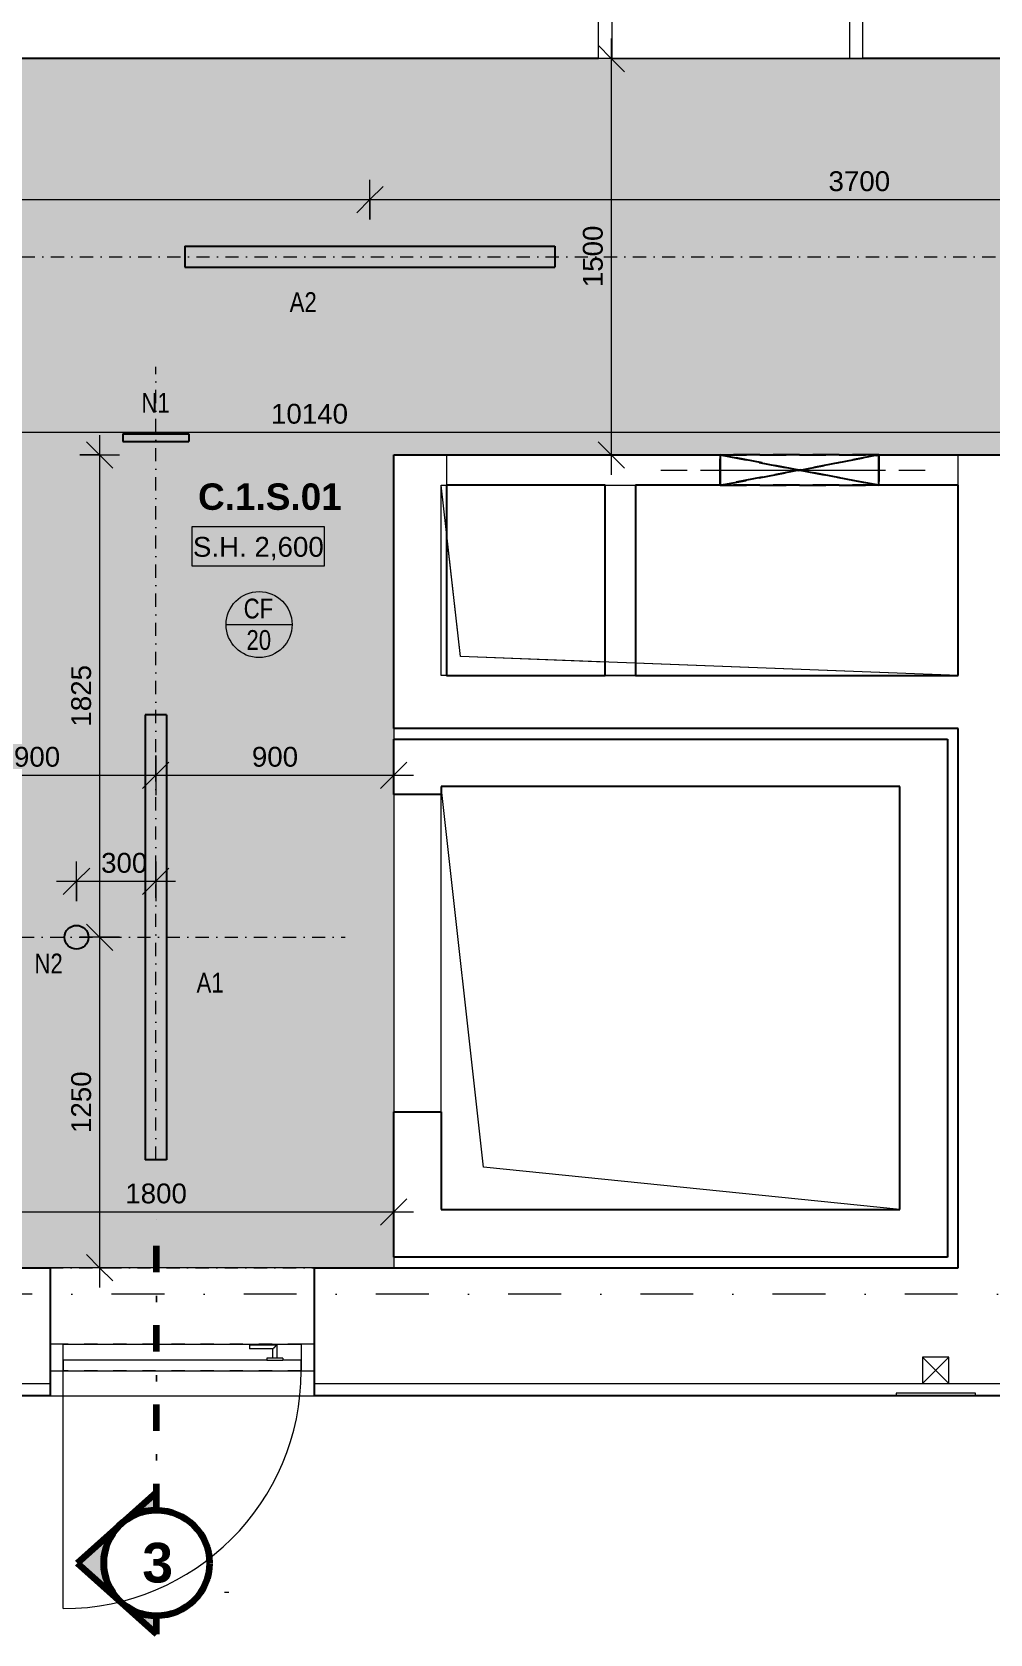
# Model space of a CAD drawing. Header units: millimetres. Extents: x -48113 to -1543, y -7799 to 11925.
# Drawn here: x -36203 to -32580, y -6688 to -627 of the extents above; entities that cross this region are included whole.
import ezdxf

# ---------------------------------------------------------------- set-up
doc = ezdxf.new("R2010")
doc.units = ezdxf.units.MM
for name, pattern in [('ABMV_DashDot_2_2mm-S0_6mm', [110, 50, -30, 0, -30]), ('HA_Dash_3mm-S1mm', [150, 100, -50]), ('HA_DashDot_10mm-S3mm', [500, 200, -150, 0, -150]), ('HA_DashDot_2_2mm-S0_6mm', [110, 50, -30, 0, -30]), ('HA_DashDot_6mm-S2mm', [300, 100, -100, 0, -100])]:
    doc.linetypes.add(name, pattern=pattern)
for name, color, linetype, lineweight in [('-UNDERLAY_A-DETL-GENF-OTLN', 9, 'Continuous', 9), ('-UNDERLAY_A-GENM-____-HDLN', 9, 'HA_Dash_3mm-S1mm', 9), ('-UNDERLAY_A-GENM-____-OTLN', 9, 'Continuous', 9), ('A-____-____-DIMS', 9, 'Continuous', 5), ('A-____-____-DIMS-50', 9, 'Continuous', 5), ('A-AREA-____-IDEN', 9, 'Continuous', 9), ('A-CLNG-____-IDEN', 9, 'Continuous', 9), ('A-CLNG-____-OTLN', 9, 'Continuous', 9), ('A-CLNG-____-PATT', 9, 'Continuous', 9), ('A-DETL-____-OTLN', 9, 'Continuous', 25), ('A-DETL-GENF-OTLN', 9, 'Continuous', 9), ('A-DOOR-____-MCUT', 9, 'HA_DashDot_2_2mm-S0_6mm', 9), ('A-DOOR-____-OTLN', 9, 'Continuous', 9), ('A-DOOR-FRAM-MCUT', 9, 'Continuous', 9), ('A-DOOR-FRAM-OTLN', 9, 'Continuous', 9), ('A-GENM-____-HDLN', 9, 'HA_Dash_3mm-S1mm', 9), ('A-GENM-____-MCUT', 9, 'HA_Dash_3mm-S1mm', 25), ('A-GENM-____-OTLN', 9, 'Continuous', 9), ('A-WALL-____-MCUT', 9, 'Continuous', 25), ('A-WALL-____-OTLN', 9, 'Continuous', 9), ('E-LITE-EQPM-IDEN', 9, 'Continuous', 9), ('E-LITE-EQPM-OTLN', 9, 'Continuous', 9), ('G-____-____-DIMS', 9, 'Continuous', 5), ('G-____-____-SYMB', 9, 'Continuous', 5), ('I-WALL-____-MCUT', 9, 'Continuous', 25), ('I-WALL-____-OTLN', 9, 'Continuous', 9), ('M-HVAC-DUCT-OTLN', 9, 'Continuous', 9), ('S-GRID-____-OTLN', 9, 'Continuous', 5)]:
    doc.layers.add(name, color=color, linetype=linetype, lineweight=lineweight)
doc.styles.add('Arial_1', font='arial.ttf', dxfattribs={"height": 75})
doc.styles.add('Arial_2', font='arial.ttf', dxfattribs={"width": 0.8, "height": 75})
doc.styles.add('Arial_3', font='arial.ttf', dxfattribs={"height": 50})
doc.styles.add('Arial_B', font='arialbd.ttf', dxfattribs={"height": 100})
doc.styles.add('Arial_B_1', font='arialbd.ttf', dxfattribs={"height": 150})
doc.dimstyles.new('Inner_Dimensions', dxfattribs={"dimscale": 304.8, "dimtxt": 76.519455, "dimasz": 0.328084, "dimexe": 0.246063, "dimexo": 0.0625, "dimgap": 0.032808, "dimtad": 1, "dimdec": 0, "dimzin": 0, "dimdsep": 46, "dimtxsty": 'Arial_1', "dimblk1": 'OBLIQUE', "dimblk2": 'OBLIQUE', "dimsah": 1, "dimcen": 0.09, "dimdle": 0.246063, "dimazin": 0, "dimtfac": 1, "dimtdec": 4, "dimtix": 1, "dimtmove": 0, "dimatfit": 3, "dimfxl": 0.246063, "dimfxlon": 1, "dimtvp": 1, "dimtolj": 1, "dimtzin": 0, "dimlwd": 9, "dimlwe": 9, "dimarcsym": 2})
doc.dimstyles.new('Inner_Dimensions_1', dxfattribs={"dimscale": 304.8, "dimtxt": 76.519455, "dimasz": 0.328084, "dimexe": 0.246063, "dimexo": 0.0625, "dimgap": 0.032808, "dimtad": 1, "dimdec": 0, "dimzin": 0, "dimdsep": 46, "dimtxsty": 'Arial_1', "dimblk1": 'OBLIQUE', "dimblk2": 'OBLIQUE', "dimsah": 1, "dimcen": 0.09, "dimdle": 0.246063, "dimazin": 0, "dimtfac": 1, "dimtdec": 4, "dimtix": 1, "dimtmove": 2, "dimatfit": 3, "dimfxl": 0.246063, "dimfxlon": 1, "dimtvp": 1, "dimtolj": 1, "dimtzin": 0, "dimlwd": 9, "dimlwe": 9, "dimarcsym": 2})

# ---------------------------------------------------------------- blocks, each defined once
blk = doc.blocks.new('HA_GM_Shaft_Rectangle - Default-1963429-DPS_1NP-C')
at = {"layer": '-UNDERLAY_A-DETL-GENF-OTLN'}
for p, q in [((160, -160), (1600, 0)), ((0, -1735), (160, -160))]:
    blk.add_line(p, q, dxfattribs=at)
at = {"layer": '-UNDERLAY_A-GENM-____-OTLN'}
for p, q in [((0, -1735), (0, 0)), ((0, 0), (1600, 0)), ((1600, 0), (1600, -1735)), ((1600, -1735), (0, -1735))]:
    blk.add_line(p, q, dxfattribs=at)
blk = doc.blocks.new('HA_GM_Shaft_Rectangle - Default-1963431-DPS_1NP-C')
at = {"layer": '-UNDERLAY_A-DETL-GENF-OTLN'}
for p, q in [((72, -72), (720, 0)), ((0, -1955), (72, -72))]:
    blk.add_line(p, q, dxfattribs=at)
at = {"layer": '-UNDERLAY_A-GENM-____-OTLN'}
for p, q in [((0, -1955), (0, 0)), ((0, 0), (720, 0)), ((720, 0), (720, -1955)), ((720, -1955), (0, -1955))]:
    blk.add_line(p, q, dxfattribs=at)
blk = doc.blocks.new('TB_revizni dvirka 300x300 - TB_revizni dvirka 300x300-1843562-DPS_1NP-C')
at = {"layer": '-UNDERLAY_A-GENM-____-OTLN'}
for p, q in [((150, 10), (-150, 10)), ((-150, 10), (-150, 0)), ((-150, 0), (150, 0)), ((150, 0), (150, 10))]:
    blk.add_line(p, q, dxfattribs=at)
blk = doc.blocks.new('HA_GM_Opening_Rectangle_WallBased - Default-2007040-DPS_1NP-C')
at = {"layer": 'A-GENM-____-MCUT'}
for p, q in [((425, 57.5), (-175, -57.5)), ((-175, 57.5), (425, -57.5)), ((-175, 57.5), (-175, -57.5)), ((-175, 57.5), (425, 57.5)), ((425, 57.5), (425, -57.5)), ((-175, -57.5), (425, -57.5))]:
    blk.add_line(p, q, dxfattribs=at)
blk = doc.blocks.new('HA_GM_Opening_Rectangle_WallBased - Default-2007176-DPS_1NP-C')
at = {"layer": 'A-GENM-____-MCUT'}
for p, q in [((425, 57.5), (-175, -57.5)), ((-175, 57.5), (425, -57.5)), ((-175, 57.5), (-175, -57.5)), ((-175, 57.5), (425, 57.5)), ((425, 57.5), (425, -57.5)), ((-175, -57.5), (425, -57.5))]:
    blk.add_line(p, q, dxfattribs=at)
blk = doc.blocks.new('TB_Porotherm KP11_5_1000mm - TB_Porotherm KP11_5_1000mm-1863649-DPS_1NP-C')
at = {"layer": '-UNDERLAY_A-GENM-____-HDLN'}
for p, q in [((-500, 57.5), (500, 57.5)), ((-500, 0), (500, 0)), ((500, -57.5), (-500, -57.5))]:
    blk.add_line(p, q, dxfattribs=at)
blk = doc.blocks.new('HA_DR_Single_Swing_Solid - In_BJ_900x2100_Vstup-2040222-DPS_1NP-C')
at = {"layer": 'A-DOOR-____-MCUT'}
for p, q in [((-450, 125), (450, 125)), ((-450, -125), (450, -125))]:
    blk.add_line(p, q, dxfattribs=at)
at = {"layer": 'A-DOOR-____-OTLN'}
for p, q in [((-500, 125), (500, 125)), ((-450, -85), (-450, -125)), ((-450, -85), (450, -85)), ((450, -85), (450, -125)), ((-500, -125), (500, -125)), ((-450, -125), (450, -125))]:
    blk.add_line(p, q, dxfattribs=at)
at = {"layer": 'A-DOOR-____-OTLN', "lineweight": 5}
blk.add_line((450, -1025), (450, -125), dxfattribs=at)
blk.add_arc((450, -125), 900, 180, 270, dxfattribs=at)
at = {"layer": 'A-DOOR-FRAM-OTLN'}
for p, q in [((-450, 125), (-500, 125)), ((-500, 125), (-500, -125)), ((450, 125), (-450, 125)), ((-450, 125), (-450, -125)), ((450, -125), (450, 125)), ((450, 125), (500, 125)), ((500, 125), (500, -125)), ((-500, -125), (-450, -125)), ((500, -125), (450, -125))]:
    blk.add_line(p, q, dxfattribs=at)
blk = doc.blocks.new('HA_GM_Shaft_Rectangle - Default-1963435-DPS_1NP-C')
at = {"layer": 'A-DETL-GENF-OTLN'}
for p, q in [((160, -160), (1600, 0)), ((0, -1735), (160, -160))]:
    blk.add_line(p, q, dxfattribs=at)
blk = doc.blocks.new('HA_GM_Shaft_Rectangle - Default-1963437-DPS_1NP-C')
at = {"layer": 'A-DETL-GENF-OTLN'}
for p, q in [((72, -72), (540, -20)), ((51, -620), (72, -72)), ((0, -1955), (46.6, -735))]:
    blk.add_line(p, q, dxfattribs=at)
blk = doc.blocks.new('HA_LF_GenericSymbol_Linear - OS11 svitidlo 1683x80 A1-2008854-DPS_1NP-C')
at = {"layer": 'E-LITE-EQPM-OTLN', "color": 11, "lineweight": 25}
for p, q in [((40, 841.5), (-40, 841.5)), ((-40, 841.5), (-40, -841.5)), ((40, 841.5), (40, -841.5)), ((40, -841.5), (-40, -841.5))]:
    blk.add_line(p, q, dxfattribs=at)
blk = doc.blocks.new('HA_LF_GenericSymbol_Linear - OS10 svitidlo 1400x80-1787643-DPS_1NP-C')
at = {"layer": 'E-LITE-EQPM-OTLN', "color": 11, "lineweight": 25}
for p, q in [((40, 700), (-40, 700)), ((-40, 700), (-40, -700)), ((40, 700), (40, -700)), ((40, -700), (-40, -700))]:
    blk.add_line(p, q, dxfattribs=at)
blk = doc.blocks.new('HA_DR_Single_Swing_Solid_ButtFrame - In_FAS_900x2350_Unik-1926024-DPS_1NP-C')
at = {"layer": 'A-DOOR-____-MCUT', "linetype": 'Continuous'}
for p, q in [((-450, 170), (-450, 130)), ((450, 170), (-450, 170)), ((-450, 130), (-380, 130)), ((-320, 130), (450, 130)), ((450, 130), (450, 170))]:
    blk.add_line(p, q, dxfattribs=at)
at = {"layer": 'A-DOOR-____-MCUT'}
for p, q in [((-450, 170), (450, 170)), ((-450, 70), (450, 70)), ((500, -220), (-500, -220))]:
    blk.add_line(p, q, dxfattribs=at)
at = {"layer": 'A-DOOR-____-OTLN', "lineweight": 5}
blk.add_line((450, 1070), (450, 170), dxfattribs=at)
at = {"layer": 'A-DOOR-____-OTLN'}
for p, q in [((-320, 130), (-380, 130)), ((-380, 122), (-380, 130)), ((-380, 122), (-320, 122)), ((-357.5, 72.5), (-357.5, 122)), ((-342.5, 122), (-342.5, 87.5)), ((-320, 122), (-320, 130)), ((-255, 72.5), (-357.5, 72.5)), ((-342.5, 87.5), (-255, 87.5)), ((-255, 72.5), (-255, 87.5))]:
    blk.add_line(p, q, dxfattribs=at)
at = {"layer": 'A-DOOR-____-OTLN', "lineweight": 5}
blk.add_arc((450, 170), 900, 90, 180, dxfattribs=at)
at = {"layer": 'A-DOOR-____-OTLN'}
blk.add_open_spline([(-342.5, 87.5), (-342.5, 87.5), (-342.6, 87.4), (-343.1, 86.9), (-343.5, 86.5), (-343.9, 86.1), (-344.4, 85.6), (-344.8, 85.2), (-345.4, 84.6), (-346.1, 83.9), (-346.7, 83.3), (-347.1, 82.9), (-347.6, 82.4), (-348.1, 81.9), (-348.5, 81.5), (-349, 81), (-349.5, 80.5), (-350, 80), (-350.5, 79.5), (-351, 79), (-351.5, 78.5), (-351.9, 78.1), (-352.4, 77.6), (-352.9, 77.1), (-353.3, 76.7), (-353.8, 76.2), (-354.2, 75.8), (-354.7, 75.3), (-355.2, 74.8), (-355.6, 74.4), (-356.1, 73.9), (-356.5, 73.5), (-356.9, 73.1), (-357.4, 72.6), (-357.5, 72.5), (-357.5, 72.5)], degree=3, knots=[0, 0, 0, 0, 0.083333, 0.125, 0.166667, 0.208333, 0.229167, 0.25, 0.291667, 0.333333, 0.354167, 0.375, 0.395833, 0.416667, 0.4375, 0.458333, 0.479167, 0.5, 0.520833, 0.541667, 0.5625, 0.583333, 0.604167, 0.625, 0.645833, 0.666667, 0.6875, 0.708333, 0.75, 0.770833, 0.791667, 0.833333, 0.875, 0.916667, 1, 1, 1, 1], dxfattribs=at)
at = {"layer": 'A-DOOR-FRAM-MCUT'}
for p, q in [((-450, 170), (-500, 170)), ((-450, 70), (-450, 170)), ((450, 170), (450, 70)), ((500, 170), (450, 170)), ((-500, 70), (-450, 70)), ((450, 70), (500, 70))]:
    blk.add_line(p, q, dxfattribs=at)
at = {"layer": 'A-DOOR-FRAM-OTLN'}
blk.add_line((450, 70), (-450, 70), dxfattribs=at)
blk = doc.blocks.new('HA_LF_N3l - Default-1851366-DPS_1NP-C')
at = {"layer": 'E-LITE-EQPM-OTLN', "color": 11, "lineweight": 25}
blk.add_circle((0, 0), 45, dxfattribs=at)
blk = doc.blocks.new('HA_LF_N1 - nouzove svitidlo 250x29-1852620-DPS_1NP-C')
at = {"layer": 'E-LITE-EQPM-OTLN', "color": 11, "lineweight": 25}
for p, q in [((14.5, 125), (-14.5, 125)), ((-14.5, 125), (-14.5, -125)), ((14.5, 125), (14.5, -125)), ((14.5, -125), (-14.5, -125))]:
    blk.add_line(p, q, dxfattribs=at)
blk = doc.blocks.new('TB_Porotherm KP11_5_1000mm - TB_Porotherm KP11_5_1000mm-V3-DPS_1NP-C')
at = {"layer": 'A-GENM-____-HDLN'}
for p, q in [((-275, 57.5), (325, 57.5)), ((-275, 0), (325, 0)), ((325, -57.5), (-275, -57.5))]:
    blk.add_line(p, q, dxfattribs=at)
blk = doc.blocks.new('HA_GM_Opening_Rectangle_WallBased - Default-2007272-DPS_1NP-C')
at = {"layer": 'A-GENM-____-MCUT'}
for p, q in [((425, 57.5), (-175, -57.5)), ((-175, 57.5), (425, -57.5)), ((-175, 57.5), (-175, -57.5)), ((-175, 57.5), (425, 57.5)), ((425, 57.5), (425, -57.5)), ((-175, -57.5), (425, -57.5))]:
    blk.add_line(p, q, dxfattribs=at)
blk = doc.blocks.new('DIMBLOCK45-DPS_1NP-C')
at = {"layer": 'A-____-____-DIMS-50', "lineweight": 9, "transparency": 16777216}
for p, q in [((-40224.9, -2065.9), (-40224.9, -2215.9)), ((-40224.9, -2140.9), (-40224.9, -2065.9)), ((-40224.9, -2140.9), (-40174.9, -2090.9)), ((-30084.9, -2065.9), (-30084.9, -2215.9)), ((-30084.9, -2140.9), (-30084.9, -2065.9)), ((-30084.9, -2140.9), (-30034.9, -2090.9)), ((-40224.9, -2140.9), (-40274.9, -2190.9)), ((-40224.9, -2140.9), (-30084.9, -2140.9)), ((-30084.9, -2140.9), (-30134.9, -2190.9))]:
    blk.add_line(p, q, dxfattribs=at)
at = {"layer": 'A-____-____-DIMS-50', "color": 0, "lineweight": 9, "transparency": 16777216, "insert": (-35299.1, -2033.5), "char_height": 75, "width": 346.103, "attachment_point": 1, "line_spacing_factor": 0.941778, "style": 'Arial_1'}
blk.add_mtext('10140', dxfattribs=at)
blk = doc.blocks.new('_Oblique')
at = {"color": 0, "linetype": 'ByBlock', "lineweight": -2}
blk.add_line((-0.5, -0.5), (0.5, 0.5), dxfattribs=at)
blk = doc.blocks.new('DIMBLOCK75-DPS_1NP-C')
at = {"layer": 'A-____-____-DIMS-50', "lineweight": 9, "transparency": 16777216}
for p, q in [((-36634.9, -3363.7), (-36634.9, -3513.7)), ((-36634.9, -3438.7), (-36634.9, -3363.7)), ((-36634.9, -3438.7), (-36584.9, -3388.7)), ((-35734.9, -3363.7), (-35734.9, -3513.7)), ((-35734.9, -3438.7), (-35734.9, -3363.7)), ((-35734.9, -3438.7), (-35684.9, -3388.7)), ((-36709.9, -3438.7), (-35734.9, -3438.7)), ((-36634.9, -3438.7), (-36684.9, -3488.7)), ((-35734.9, -3438.7), (-35784.9, -3488.7))]:
    blk.add_line(p, q, dxfattribs=at)
at = {"layer": 'A-____-____-DIMS-50', "color": 0, "lineweight": 9, "transparency": 16777216, "insert": (-36271.4, -3331.3), "char_height": 75, "width": 207.662, "attachment_point": 1, "line_spacing_factor": 0.941778, "style": 'Arial_1'}
blk.add_mtext('900', dxfattribs=at)
blk = doc.blocks.new('DIMBLOCK76-DPS_1NP-C')
at = {"layer": 'A-____-____-DIMS-50', "lineweight": 9, "transparency": 16777216}
for p, q in [((-35734.9, -3363.7), (-35734.9, -3513.7)), ((-35734.9, -3438.7), (-35734.9, -3363.7)), ((-35734.9, -3438.7), (-35684.9, -3388.7)), ((-34834.9, -3363.7), (-34834.9, -3513.7)), ((-34834.9, -3438.7), (-34834.9, -3363.7)), ((-34834.9, -3438.7), (-34784.9, -3388.7)), ((-35734.9, -3438.7), (-35784.9, -3488.7)), ((-35734.9, -3438.7), (-34759.9, -3438.7)), ((-34834.9, -3438.7), (-34884.9, -3488.7))]:
    blk.add_line(p, q, dxfattribs=at)
at = {"layer": 'A-____-____-DIMS-50', "color": 0, "lineweight": 9, "transparency": 16777216, "insert": (-35371.4, -3331.3), "char_height": 75, "width": 207.662, "attachment_point": 1, "line_spacing_factor": 0.941778, "style": 'Arial_1'}
blk.add_mtext('900', dxfattribs=at)
blk = doc.blocks.new('DIMBLOCK77-DPS_1NP-C')
at = {"layer": 'A-____-____-DIMS-50', "lineweight": 9, "transparency": 16777216}
for p, q in [((-35947.5, -2226.8), (-35997.5, -2176.8)), ((-35947.5, -2151.8), (-35947.5, -4051.8)), ((-36022.5, -2226.8), (-35872.5, -2226.8)), ((-35947.5, -2226.8), (-36022.5, -2226.8)), ((-35947.5, -2226.8), (-35897.5, -2276.8)), ((-35872.5, -4051.8), (-36022.5, -4051.8)), ((-35947.5, -4051.8), (-35997.5, -4001.8)), ((-35947.5, -4051.8), (-35897.5, -4101.8)), ((-35947.5, -4051.8), (-35872.5, -4051.8))]:
    blk.add_line(p, q, dxfattribs=at)
at = {"layer": 'A-____-____-DIMS-50', "color": 0, "lineweight": 9, "transparency": 16777216, "insert": (-36054.9, -3254.7), "char_height": 75, "width": 276.883, "attachment_point": 1, "rotation": 90, "line_spacing_factor": 0.941778, "style": 'Arial_1'}
blk.add_mtext('1825', dxfattribs=at)
blk = doc.blocks.new('DIMBLOCK78-DPS_1NP-C')
at = {"layer": 'A-____-____-DIMS-50', "lineweight": 9, "transparency": 16777216}
for p, q in [((-35872.5, -4051.8), (-36022.5, -4051.8)), ((-35947.5, -4051.8), (-35997.5, -4001.8)), ((-35947.5, -4051.8), (-35947.5, -5376.8)), ((-35947.5, -4051.8), (-35897.5, -4101.8)), ((-35947.5, -4051.8), (-35872.5, -4051.8)), ((-35947.5, -5301.8), (-35997.5, -5251.8)), ((-35872.5, -5301.8), (-36022.5, -5301.8)), ((-35947.5, -5301.8), (-35897.5, -5351.8)), ((-35947.5, -5301.8), (-35872.5, -5301.8))]:
    blk.add_line(p, q, dxfattribs=at)
at = {"layer": 'A-____-____-DIMS-50', "color": 0, "lineweight": 9, "transparency": 16777216, "insert": (-36054.9, -4792.2), "char_height": 75, "width": 276.883, "attachment_point": 1, "rotation": 90, "line_spacing_factor": 0.941778, "style": 'Arial_1'}
blk.add_mtext('1250', dxfattribs=at)
blk = doc.blocks.new('Section - With Sheet Number-366786-DPS_1NP-C')
at = {"layer": 'G-____-____-SYMB'}
h = blk.add_hatch(color=256, dxfattribs=at)
edge = h.paths.add_edge_path()
edge.add_line((1.37, 0), (0, 0))
edge.add_arc((-4, 0), 4, 0, 180)
edge.add_line((-8, 0), (-9.37, 0))
edge.add_line((-9.37, 0), (-4, 6))
edge.add_line((-4, 6), (1.37, 0))
at = {"layer": 'G-____-____-SYMB', "lineweight": 100}
for p, q in [((-4, 6), (-9.37, 0)), ((1.37, 0), (-4, 6)), ((-9.37, 0), (-8, 0)), ((0, 0), (1.37, 0))]:
    blk.add_line(p, q, dxfattribs=at)
blk.add_circle((-4, 0), 4, dxfattribs=at)
blk.add_arc((-4, 0), 4, 0, 180, dxfattribs=at)
blk = doc.blocks.new('Spot Elevations - Generic-448778-DPS_1NP-C')
at = {"layer": 'G-____-____-DIMS', "lineweight": 9}
for p, q in [((-5, 0), (-5, 3)), ((-5, 3), (5, 3)), ((5, 3), (5, 0)), ((5, 0), (-5, 0))]:
    blk.add_line(p, q, dxfattribs=at)
blk = doc.blocks.new('HA_Tag_Ceiling - Group _ Type Mark-1700485-DPS_1NP-C')
at = {"layer": 'A-CLNG-____-IDEN'}
blk.add_line((-2.5, 0), (2.5, 0), dxfattribs=at)
blk.add_circle((0, 0), 2.5, dxfattribs=at)
blk = doc.blocks.new('DIMBLOCK117-DPS_1NP-C')
at = {"layer": 'A-____-____-DIMS-50', "lineweight": 9, "transparency": 16777216}
for p, q in [((-38524.9, -1336), (-38524.9, -1186)), ((-38524.9, -1261), (-38474.9, -1211)), ((-34924.9, -1336), (-34924.9, -1186)), ((-34924.9, -1261), (-34874.9, -1211)), ((-38524.9, -1261), (-38574.9, -1311)), ((-38524.9, -1261), (-34924.9, -1261)), ((-38524.9, -1261), (-38524.9, -1336)), ((-34924.9, -1261), (-34974.9, -1311)), ((-34924.9, -1261), (-34924.9, -1336))]:
    blk.add_line(p, q, dxfattribs=at)
at = {"layer": 'A-____-____-DIMS-50', "color": 0, "lineweight": 9, "transparency": 16777216, "insert": (-36840.3, -1153.6), "char_height": 75, "width": 276.883, "attachment_point": 1, "line_spacing_factor": 0.941778, "style": 'Arial_1'}
blk.add_mtext('3600', dxfattribs=at)
blk = doc.blocks.new('DIMBLOCK118-DPS_1NP-C')
at = {"layer": 'A-____-____-DIMS-50', "lineweight": 9, "transparency": 16777216}
for p, q in [((-34924.9, -1336), (-34924.9, -1186)), ((-34924.9, -1261), (-34874.9, -1211)), ((-31224.9, -1336), (-31224.9, -1186)), ((-31224.9, -1261), (-31174.9, -1211)), ((-34924.9, -1261), (-34974.9, -1311)), ((-34924.9, -1261), (-31224.9, -1261)), ((-34924.9, -1261), (-34924.9, -1336)), ((-31224.9, -1261), (-31274.9, -1311)), ((-31224.9, -1261), (-31224.9, -1336))]:
    blk.add_line(p, q, dxfattribs=at)
at = {"layer": 'A-____-____-DIMS-50', "color": 0, "lineweight": 9, "transparency": 16777216, "insert": (-33190.3, -1153.6), "char_height": 75, "width": 276.883, "attachment_point": 1, "line_spacing_factor": 0.941778, "style": 'Arial_1'}
blk.add_mtext('3700', dxfattribs=at)
blk = doc.blocks.new('DIMBLOCK120-DPS_1NP-C')
at = {"layer": 'A-____-____-DIMS-50', "lineweight": 9, "transparency": 16777216}
for p, q in [((-34012, -651.8), (-34012, -2301.8)), ((-33937, -726.8), (-34087, -726.8)), ((-34012, -726.8), (-34062, -676.8)), ((-34012, -726.8), (-33962, -776.8)), ((-34012, -726.8), (-33937, -726.8)), ((-34012, -2226.8), (-34062, -2176.8)), ((-33937, -2226.8), (-34087, -2226.8)), ((-34012, -2226.8), (-33962, -2276.8)), ((-34012, -2226.8), (-33937, -2226.8))]:
    blk.add_line(p, q, dxfattribs=at)
at = {"layer": 'A-____-____-DIMS-50', "color": 0, "lineweight": 9, "transparency": 16777216, "insert": (-34119.4, -1592.2), "char_height": 75, "width": 276.883, "attachment_point": 1, "rotation": 90, "line_spacing_factor": 0.941778, "style": 'Arial_1'}
blk.add_mtext('1500', dxfattribs=at)
blk = doc.blocks.new('DIMBLOCK139-DPS_1NP-C')
at = {"layer": 'A-____-____-DIMS-50', "lineweight": 9, "transparency": 16777216}
for p, q in [((-36034.9, -3915), (-36034.9, -3765)), ((-36034.9, -3840), (-35984.9, -3790)), ((-35734.9, -3765), (-35734.9, -3915)), ((-35734.9, -3840), (-35734.9, -3765)), ((-35734.9, -3840), (-35684.9, -3790)), ((-36109.9, -3840), (-35659.9, -3840)), ((-36034.9, -3840), (-36084.9, -3890)), ((-36034.9, -3840), (-36034.9, -3915)), ((-35734.9, -3840), (-35784.9, -3890))]:
    blk.add_line(p, q, dxfattribs=at)
at = {"layer": 'A-____-____-DIMS-50', "color": 0, "lineweight": 9, "transparency": 16777216, "insert": (-35941.8, -3732.6), "char_height": 75, "width": 207.662, "attachment_point": 1, "line_spacing_factor": 0.941778, "style": 'Arial_1'}
blk.add_mtext('300', dxfattribs=at)
blk = doc.blocks.new('DIMBLOCK161-DPS_1NP-C')
at = {"layer": 'A-____-____-DIMS-50', "lineweight": 9, "transparency": 16777216}
for p, q in [((-36634.9, -5015.8), (-36634.9, -5165.8)), ((-36634.9, -5090.8), (-36634.9, -5015.8)), ((-34834.9, -5015.8), (-34834.9, -5165.8)), ((-34834.9, -5090.8), (-34834.9, -5015.8)), ((-36709.9, -5090.8), (-34759.9, -5090.8)), ((-36634.9, -5090.8), (-36684.9, -5140.8)), ((-36634.9, -5090.8), (-36584.9, -5040.8)), ((-34834.9, -5090.8), (-34884.9, -5140.8)), ((-34834.9, -5090.8), (-34784.9, -5040.8))]:
    blk.add_line(p, q, dxfattribs=at)
at = {"layer": 'A-____-____-DIMS-50', "color": 0, "lineweight": 9, "transparency": 16777216, "insert": (-35850.3, -4983.4), "char_height": 75, "width": 276.883, "attachment_point": 1, "line_spacing_factor": 0.941778, "style": 'Arial_1'}
blk.add_mtext('1800', dxfattribs=at)

msp = doc.modelspace()

# ---------------------------------------------------------------- hatches: boundary and pattern name
at = {"layer": 'A-CLNG-____-PATT', "lineweight": 5}
msp.add_hatch(color=256, dxfattribs=at).paths.add_polyline_path([(-35134.9, -5301.8), (-34834.9, -5301.8), (-34834.9, -2226.8), (-30084.9, -2226.8), (-30084.9, -726.8), (-40224.9, -726.8), (-40224.9, -2226.8), (-39304.9, -2226.8), (-39304.9, -2218.8), (-39282.4, -2218.8), (-39282.4, -2184.3), (-39369.9, -2184), (-39369.9, -2169.3), (-39267.4, -2169.5), (-39267.4, -2218.8), (-39244.9, -2218.8), (-39244.9, -2226.8), (-36634.9, -2226.8), (-36634.9, -5301.8), (-35442.1, -5301.8)])

# ---------------------------------------------------------------- linework, layer by layer
at = {"layer": 'A-CLNG-____-OTLN'}
for p, q in [((-34834.9, -3261.8), (-34834.9, -3301.8)), ((-34834.9, -5261.8), (-34834.9, -5301.8))]:
    msp.add_line(p, q, dxfattribs=at)
at = {"layer": 'A-DETL-____-OTLN', "linetype": 'ABMV_DashDot_2_2mm-S0_6mm', "lineweight": 5}
for p, q in [((-39324.9, -1476.8), (-30224.9, -1476.8)), ((-35734.9, -4893.3), (-35734.9, -1893.3)), ((-40318.4, -4051.8), (-35018.4, -4051.8))]:
    msp.add_line(p, q, dxfattribs=at)
at = {"layer": 'A-WALL-____-MCUT', "lineweight": 9}
for p, q in [((-34634.9, -2226.8), (-34634.9, -2341.8)), ((-32699.9, -2341.8), (-32699.9, -2226.8)), ((-34034.9, -3061.8), (-33919.9, -3061.8))]:
    msp.add_line(p, q, dxfattribs=at)
at = {"layer": 'A-WALL-____-MCUT'}
for p, q in [((-40574.9, -5301.8), (-36134.9, -5301.8)), ((-36134.9, -5301.8), (-36134.9, -5786.8)), ((-35134.9, -5301.8), (-32699.9, -5301.8)), ((-35134.9, -5786.8), (-35134.9, -5301.8)), ((-36134.9, -5786.8), (-41634.9, -5786.8)), ((-31634.9, -5786.8), (-35134.9, -5786.8))]:
    msp.add_line(p, q, dxfattribs=at)
at = {"layer": 'A-WALL-____-OTLN'}
for p, q in [((-35134.9, -5301.8), (-36134.9, -5301.8)), ((-36134.9, -5741.8), (-41634.9, -5741.8)), ((-31634.9, -5741.8), (-35134.9, -5741.8)), ((-36134.9, -5786.8), (-35134.9, -5786.8))]:
    msp.add_line(p, q, dxfattribs=at)
at = {"layer": 'G-____-____-SYMB', "linetype": 'HA_DashDot_6mm-S2mm', "lineweight": 100}
msp.add_line((-35731.9, -6219.3), (-35731.9, -5029.3), dxfattribs=at)
at = {"layer": 'I-WALL-____-MCUT'}
for p, q in [((-34059.9, -726.8), (-39124.9, -726.8)), ((-30084.9, -726.8), (-33059.9, -726.8)), ((-34834.9, -3261.8), (-34834.9, -2226.8)), ((-34834.9, -2226.8), (-33599.9, -2226.8)), ((-33599.9, -2226.8), (-33599.9, -2341.8)), ((-32999.9, -2226.8), (-31884.9, -2226.8)), ((-32999.9, -2341.8), (-32999.9, -2226.8)), ((-34634.9, -2341.8), (-34634.9, -3061.8)), ((-34034.9, -2341.8), (-34634.9, -2341.8)), ((-34034.9, -3061.8), (-34034.9, -2341.8)), ((-33599.9, -2341.8), (-33919.9, -2341.8)), ((-33919.9, -2341.8), (-33919.9, -3061.8)), ((-32699.9, -2341.8), (-32999.9, -2341.8)), ((-32699.9, -3061.8), (-32699.9, -2341.8)), ((-34634.9, -3061.8), (-34034.9, -3061.8)), ((-33919.9, -3061.8), (-32699.9, -3061.8)), ((-32699.9, -3261.8), (-34834.9, -3261.8)), ((-32699.9, -5301.8), (-32699.9, -3261.8)), ((-34834.9, -3511.8), (-34834.9, -3301.8)), ((-34834.9, -3301.8), (-32739.9, -3301.8)), ((-32739.9, -3301.8), (-32739.9, -5261.8)), ((-34654.9, -3511.8), (-34834.9, -3511.8)), ((-32919.9, -3481.8), (-34654.9, -3481.8)), ((-34654.9, -3481.8), (-34654.9, -3511.8)), ((-32919.9, -5081.8), (-32919.9, -3481.8)), ((-34834.9, -5261.8), (-34834.9, -4711.8)), ((-34834.9, -4711.8), (-34654.9, -4711.8)), ((-34654.9, -4711.8), (-34654.9, -5081.8)), ((-34654.9, -5081.8), (-32919.9, -5081.8)), ((-32739.9, -5261.8), (-34834.9, -5261.8))]:
    msp.add_line(p, q, dxfattribs=at)
at = {"layer": 'I-WALL-____-OTLN'}
for p, q in [((-32999.9, -2226.8), (-33599.9, -2226.8)), ((-33599.9, -2341.8), (-32999.9, -2341.8)), ((-34834.9, -3511.8), (-34834.9, -4711.8)), ((-34654.9, -4711.8), (-34654.9, -3511.8))]:
    msp.add_line(p, q, dxfattribs=at)
at = {"layer": 'M-HVAC-DUCT-OTLN', "lineweight": 5}
for p, q in [((-32734.9, -5740.1), (-32834.9, -5640.1)), ((-32734.9, -5640.1), (-32834.9, -5740.1)), ((-32734.9, -5640.1), (-32834.9, -5640.1)), ((-32834.9, -5640.1), (-32834.9, -5740.1)), ((-32734.9, -5740.1), (-32734.9, -5640.1)), ((-32834.9, -5740.1), (-32734.9, -5740.1))]:
    msp.add_line(p, q, dxfattribs=at)
at = {"layer": 'S-GRID-____-OTLN', "linetype": 'HA_DashDot_10mm-S3mm', "lineweight": 9}
msp.add_line((-22199.7, -5401.8), (-46512.7, -5401.8), dxfattribs=at)

# ---------------------------------------------------------------- block references
at = {"layer": '-UNDERLAY_A-GENM-____-OTLN'}
for name, p in [('TB_Porotherm KP11_5_1000mm - TB_Porotherm KP11_5_1000mm-1863649-DPS_1NP-C', (-33324.9, -2284.3)), ('TB_Porotherm KP11_5_1000mm - TB_Porotherm KP11_5_1000mm-1863649-DPS_1NP-C', (-33324.9, -2284.3)), ('HA_GM_Opening_Rectangle_WallBased - Default-2007040-DPS_1NP-C', (-33424.9, -2284.3)), ('TB_revizni dvirka 300x300 - TB_revizni dvirka 300x300-1843562-DPS_1NP-C', (-32784.4, -5786.8))]:
    msp.add_blockref(name, p, dxfattribs=at)
for name, p, rotation in [('HA_GM_Opening_Rectangle_WallBased - Default-2007176-DPS_1NP-C', (-33174.9, -2284.3), 180), ('HA_GM_Shaft_Rectangle - Default-1963431-DPS_1NP-C', (-34654.9, -3061.8), 89.9999999999996), ('HA_GM_Shaft_Rectangle - Default-1963429-DPS_1NP-C', (-34654.9, -5081.8), 89.9999999999996)]:
    msp.add_blockref(name, p, dxfattribs=dict(at, rotation=rotation))
at = {"layer": 'A-CLNG-____-IDEN', "xscale": 49.99999999999998, "yscale": 49.99999999999998, "zscale": 49.99999999999998}
msp.add_blockref('HA_Tag_Ceiling - Group _ Type Mark-1700485-DPS_1NP-C', (-35344.1, -2868.6), dxfattribs=at)
at = {"layer": 'A-DOOR-____-OTLN', "rotation": 180}
for name, p in [('HA_DR_Single_Swing_Solid - In_BJ_900x2100_Vstup-2040222-DPS_1NP-C', (-33559.9, -601.8)), ('HA_DR_Single_Swing_Solid_ButtFrame - In_FAS_900x2350_Unik-1926024-DPS_1NP-C', (-35634.9, -5521.8))]:
    msp.add_blockref(name, p, dxfattribs=at)
at = {"layer": 'A-GENM-____-OTLN'}
for name, p in [('TB_Porotherm KP11_5_1000mm - TB_Porotherm KP11_5_1000mm-V3-DPS_1NP-C', (-33324.9, -2284.3)), ('HA_GM_Opening_Rectangle_WallBased - Default-2007272-DPS_1NP-C', (-33424.9, -2284.3))]:
    msp.add_blockref(name, p, dxfattribs=at)
at = {"layer": 'A-GENM-____-OTLN', "rotation": 89.9999999999996}
for name, p in [('HA_GM_Shaft_Rectangle - Default-1963437-DPS_1NP-C', (-34654.9, -3061.8)), ('HA_GM_Shaft_Rectangle - Default-1963435-DPS_1NP-C', (-34654.9, -5081.8))]:
    msp.add_blockref(name, p, dxfattribs=at)
at = {"layer": 'E-LITE-EQPM-OTLN', "color": 11, "lineweight": 25}
for name, p, rotation in [('HA_LF_GenericSymbol_Linear - OS10 svitidlo 1400x80-1787643-DPS_1NP-C', (-34924.9, -1476.8), 89.9999999999999), ('HA_LF_N1 - nouzove svitidlo 250x29-1852620-DPS_1NP-C', (-35734.9, -2161.8), 89.99999999999787)]:
    msp.add_blockref(name, p, dxfattribs=dict(at, rotation=rotation))
for name, p in [('HA_LF_GenericSymbol_Linear - OS11 svitidlo 1683x80 A1-2008854-DPS_1NP-C', (-35734.9, -4051.8)), ('HA_LF_N3l - Default-1851366-DPS_1NP-C', (-36034.9, -4051.8))]:
    msp.add_blockref(name, p, dxfattribs=at)
at = {"layer": 'G-____-____-DIMS', "lineweight": 9, "xscale": 49.99999999999998, "yscale": 49.99999999999998, "zscale": 49.99999999999998}
msp.add_blockref('Spot Elevations - Generic-448778-DPS_1NP-C', (-35347.8, -2647.9), dxfattribs=at)
at = {"layer": 'G-____-____-SYMB', "lineweight": 100, "xscale": 49.99999999999998, "yscale": 49.99999999999998, "zscale": 49.99999999999998, "rotation": 90}
msp.add_blockref('Section - With Sheet Number-366786-DPS_1NP-C', (-35731.9, -6219.3), dxfattribs=at)

# ---------------------------------------------------------------- texts
at = {"layer": 'A-AREA-____-IDEN', "lineweight": 5, "insert": (-35575, -2334.6), "char_height": 100, "width": 673.417, "attachment_point": 1, "style": 'Arial_B'}
msp.add_mtext('C.1.S.01', dxfattribs=at)
at = {"layer": 'A-CLNG-____-IDEN', "lineweight": 5, "char_height": 75, "attachment_point": 1, "style": 'Arial_2'}
for s, insert, width in [('CF', (-35402.5, -2770.5), 137.89), ('20', (-35391.9, -2889.5), 115.443)]:
    msp.add_mtext(s, dxfattribs=dict(at, insert=insert, width=width))
at = {"layer": 'E-LITE-EQPM-IDEN', "lineweight": 5, "char_height": 75, "attachment_point": 1, "style": 'Arial_2'}
for s, insert, width in [('A2', (-35228.5, -1611.1), 125.063), ('N1', (-35789.4, -1991.9), 131.477), ('N2', (-36193.8, -4113.4), 131.477), ('A1', (-35580.7, -4186.1), 125.063)]:
    msp.add_mtext(s, dxfattribs=dict(at, insert=insert, width=width))
at = {"layer": 'G-____-____-DIMS', "lineweight": 9, "insert": (-35594.5, -2537), "char_height": 75, "width": 592.246, "attachment_point": 1, "line_spacing_factor": 0.941778, "style": 'Arial_1'}
msp.add_mtext('S.H. 2,600', dxfattribs=at)
at = {"layer": 'G-____-____-SYMB', "attachment_point": 1}
for s, insert, char_height, width, style in [('\\fArial|b1|i0|c0|p34|;3', (-35786, -6342.7), 150, 144.304, 'Arial_B_1'), ('-', (-35478.4, -6499.7), 50, 28.059, 'Arial_3')]:
    msp.add_mtext(s, dxfattribs=dict(at, insert=insert, char_height=char_height, width=width, style=style))

# ---------------------------------------------------------------- dimensions: what is measured, and where the dimension line sits
at = {"layer": 'A-____-____-DIMS', "lineweight": 9}
for base, p1, p2, override, picture, middle in [((-34012, -2226.8), (-33937, -726.8), (-33937, -2226.8), {"dimpost": '<>', "dimfxl": 1500}, 'DIMBLOCK120-DPS_1NP-C', (-34060.3, -1476.8)), ((-35947.5, -4051.8), (-36022.5, -2226.8), (-35872.5, -4051.8), {"dimpost": '<>', "dimfxl": 1831.154008}, 'DIMBLOCK77-DPS_1NP-C', (-35995.8, -3139.3)), ((-35947.5, -5301.8), (-35872.5, -4051.8), (-35872.5, -5301.8), {"dimpost": '<>', "dimfxl": 1250}, 'DIMBLOCK78-DPS_1NP-C', (-35995.8, -4676.8))]:
    dim = msp.add_linear_dim(base=base, p1=p1, p2=p2, angle=90, dimstyle='Inner_Dimensions', override=override, dxfattribs=at)
    dim.commit()
    dim.dimension.update_dxf_attribs({"geometry": picture, "text_midpoint": middle})
for base, p1, p2, override, picture, middle in [((-34924.9, -1261), (-38524.9, -1336), (-34924.9, -1336), {"dimpost": '<>', "dimfxl": 3600}, 'DIMBLOCK117-DPS_1NP-C', (-36724.9, -1212.7)), ((-31224.9, -1261), (-34924.9, -1336), (-31224.9, -1336), {"dimpost": '<>', "dimfxl": 3700}, 'DIMBLOCK118-DPS_1NP-C', (-33074.9, -1212.7)), ((-30084.9, -2140.9), (-40224.9, -2065.9), (-30084.9, -2065.9), {"dimpost": '<>', "dimfxl": 10140}, 'DIMBLOCK45-DPS_1NP-C', (-35154.9, -2092.6)), ((-35734.9, -3438.7), (-36634.9, -3363.7), (-35734.9, -3363.7), {"dimpost": '<>', "dimfxl": 900}, 'DIMBLOCK75-DPS_1NP-C', (-36184.9, -3390.4)), ((-34834.9, -3438.7), (-35734.9, -3363.7), (-34834.9, -3363.7), {"dimpost": '<>', "dimfxl": 900}, 'DIMBLOCK76-DPS_1NP-C', (-35284.9, -3390.4)), ((-34834.9, -5090.8), (-36634.9, -5015.8), (-34834.9, -5015.8), {"dimpost": '<>', "dimfxl": 1800}, 'DIMBLOCK161-DPS_1NP-C', (-35734.9, -5042.5))]:
    dim = msp.add_linear_dim(base=base, p1=p1, p2=p2, dimstyle='Inner_Dimensions', override=override, dxfattribs=at)
    dim.commit()
    dim.dimension.update_dxf_attribs({"geometry": picture, "text_midpoint": middle})
dim = msp.add_linear_dim(base=(-35734.9, -3840), p1=(-36034.9, -3915), p2=(-35734.9, -3765), dimstyle='Inner_Dimensions_1', override={"dimpost": '<>', "dimfxl": 335.410197}, dxfattribs=at)
dim.commit()
dim.dimension.update_dxf_attribs({"geometry": 'DIMBLOCK139-DPS_1NP-C', "text_midpoint": (-35838, -3782.6), "dimtype": 160})

doc.saveas('drawing.dxf')
